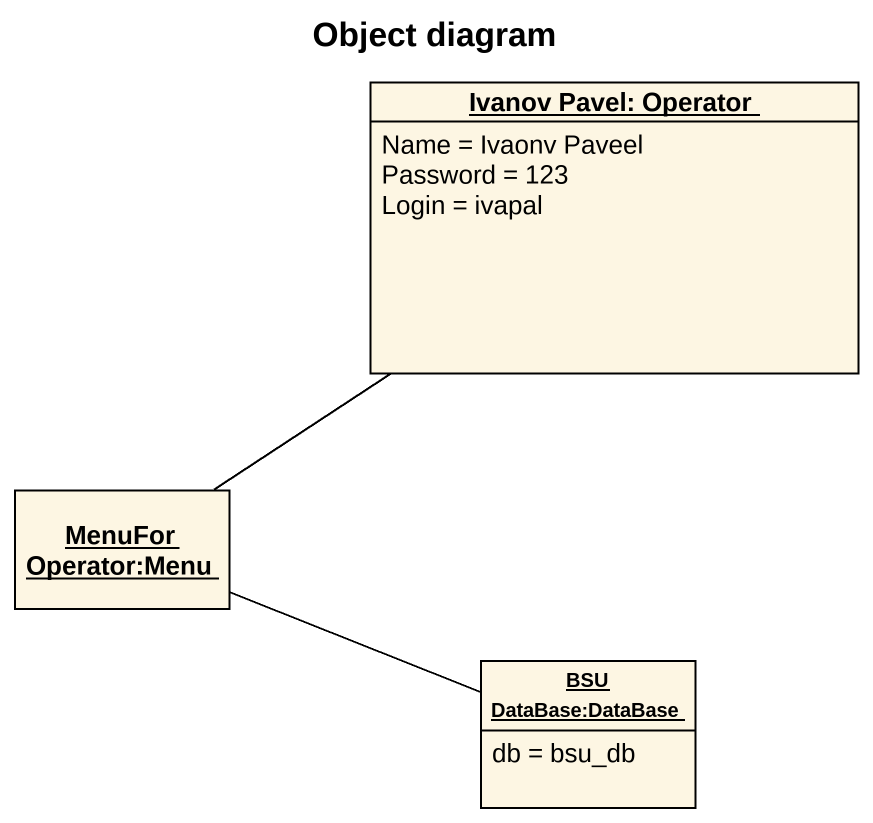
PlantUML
@startuml
title Object diagram
hide circle
hide empty members
object "Ivanov Pavel: Operator" as Ivanov_Pavel_Operator {
  Name = Ivaonv Paveel
  Password = 123
  Login = ivapal
}
object "MenuForOperator:Menu" as MenuForOperator_Menu
object "BSU DataBase:DataBase" as BSU_DataBase_DataBase {
  db = bsu_db
}
Ivanov_Pavel_Operator -- MenuForOperator_Menu
MenuForOperator_Menu -right- BSU_DataBase_DataBase
@enduml
